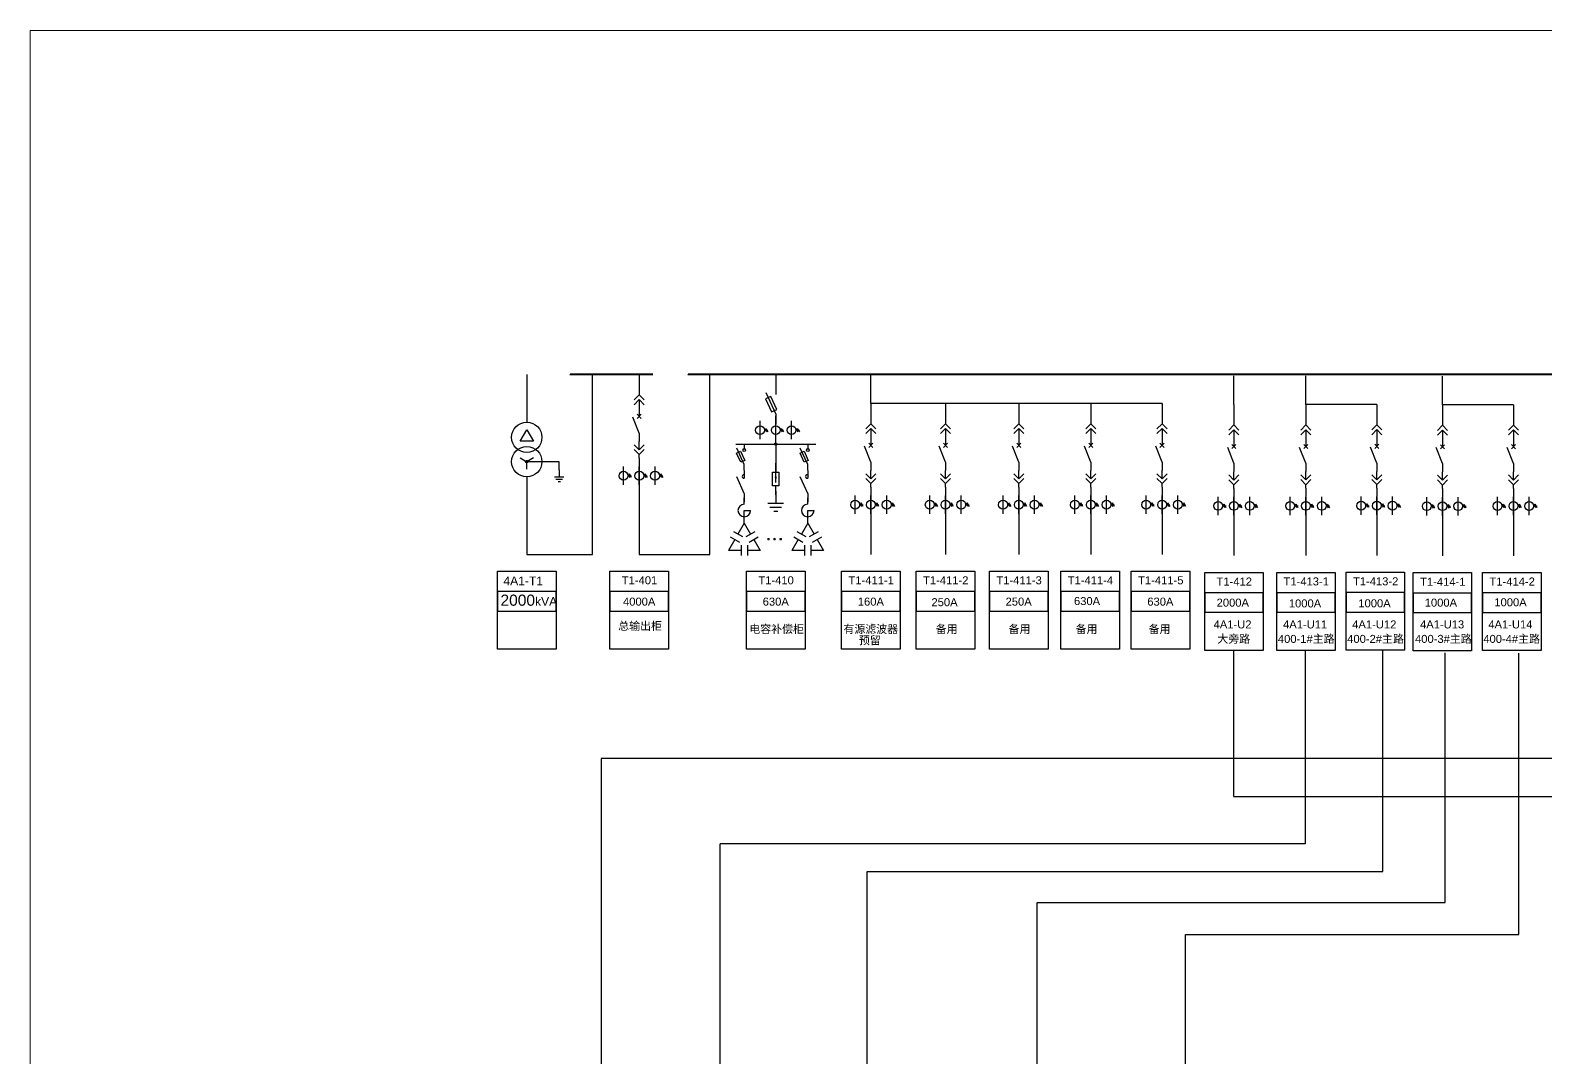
# Model space of a CAD drawing. Header units: millimetres. Extents: x -3460 to -460, y 6070 to 9130.
# Drawn here: x -2620 to -2485.1, y 6768.9 to 6860.4 of the extents above; entities that cross this region are included whole.
import ezdxf
from ezdxf.enums import TextEntityAlignment as Align

# ---------------------------------------------------------------- set-up
doc = ezdxf.new("R2010")
doc.units = ezdxf.units.MM
doc.header["$LTSCALE"] = 1000
doc.header["$MEASUREMENT"] = 0
doc.linetypes.add('CENTER', pattern=[2, 1.25, -0.25, 0.25, -0.25])
doc.linetypes.add('CONTINOUS', pattern=[0])
doc.styles.get("Standard").update_dxf_attribs({"font": 'arial.ttf'})

# ---------------------------------------------------------------- blocks, each defined once
blk = doc.blocks.new('DYDQAA05')
at = {"color": 0}
blk.add_lwpolyline([(0, 0), (0, -7)], dxfattribs=at)
blk = doc.blocks.new('DYDQAA03')
at = {"color": 0}
for points in [[(0, 0), (0, -1.5)], [(-2.12, -3.62), (0, -1.5)], [(-2.12, -5.62), (0, -3.5)], [(2.12, -3.62), (0, -1.5)], [(2.12, -5.62), (0, -3.5)], [(0, -3.5), (0, -7)]]:
    blk.add_lwpolyline(points, dxfattribs=at)
blk = doc.blocks.new('DYDQAA09')
at = {"color": 0}
blk.add_lwpolyline([(0, 0), (0, -3.5)], dxfattribs=at)
blk.add_lwpolyline([(0, 0), (0, -3.5)], dxfattribs=at)
blk.add_lwpolyline([(0, 0), (0, -3.5)], dxfattribs=at)
blk.add_lwpolyline([(0, 0), (0, -3.5)], dxfattribs=at)
blk.add_lwpolyline([(0, 0), (0, -3.5)], dxfattribs=at)
blk.add_lwpolyline([(0, 0), (0, -3.5)], dxfattribs=at)
blk.add_lwpolyline([(0, 0), (0, -3.5)], dxfattribs=at)
blk.add_lwpolyline([(0, 0), (0, -3.5)], dxfattribs=at)
blk.add_lwpolyline([(0, 0), (0, -3.5)], dxfattribs=at)
blk = doc.blocks.new('DYDQ0201')
at = {"color": 0}
for points in [[(0.86, -0.86), (-0.86, 0.86)], [(-0.86, -0.86), (0.86, 0.86)], [(0, -7), (-2.61, -0.37)]]:
    blk.add_lwpolyline(points, dxfattribs=at)
blk = doc.blocks.new('DYDQAA04')
at = {"color": 0}
for points in [[(0, -3.5), (0, 0)], [(-2.12, -1.38), (0, -3.5)], [(-2.12, -3.38), (0, -5.5)], [(2.12, -1.38), (0, -3.5)], [(2.12, -3.38), (0, -5.5)], [(0, -7), (0, -5.5)]]:
    blk.add_lwpolyline(points, dxfattribs=at)
blk = doc.blocks.new('A$C03DD39B5')
for p, q in [((417, 475), (283, 392)), ((417, 422), (283, 339)), ((350, 333), (350, 467))]:
    blk.add_line(p, q)
blk.add_lwpolyline([(700, 167), (0, 167)])
blk.add_circle((350, 167), 167)
blk = doc.blocks.new('$element$00000530')
for points in [[(-0.291, -0.342), (-0.139, -0.275), (0.017, -0.625), (-0.136, -0.693), (-0.291, -0.342)], [(0, -1), (0, -0.78), (-0.283, -0.152)], [(-0.05, -0.183), (0.05, -0.183)], [(0, 0), (0, -0.183)]]:
    blk.add_lwpolyline(points)
blk.add_circle((0, -0.233), 0.05)
at = {"flags": 9}
blk.add_attdef('S', (0, 0), '', height=0.00000667, dxfattribs=at)
blk = doc.blocks.new('M_M4')
blk.add_line((-0.25, -0.2), (0, -0.75))
for points in [[(0, 0), (0, -0.25)], [(0, -0.75), (0, -1)]]:
    blk.add_lwpolyline(points)
blk.add_arc((-0.008, -0.192), 0.0589, 81.8699, 278.1301)
at = {"width": 0.8, "flags": 9}
blk.add_attdef('S', (0.25, -0.5), '', height=0.2, dxfattribs=at)
blk = doc.blocks.new('M_M23')
for p, q in [((0, -0.5), (-0.25, -0.5)), ((0, -0.25), (0, -0.5))]:
    blk.add_line(p, q)
for points in [[(0, 0), (0, -0.25)], [(0, -0.75), (0, -1)]]:
    blk.add_lwpolyline(points)
blk.add_arc((0, -0.5), 0.25, 270, 180)
at = {"width": 0.8, "flags": 9}
blk.add_attdef('S', (0.25, -0.5), '', height=0.2, dxfattribs=at)
blk = doc.blocks.new('M_M44IVD')
for points in [[(0, 0), (-0.2, -0.346)], [(0, 0), (0.2, -0.346)], [(-0.444, -0.436), (-0.156, -0.603)], [(-0.344, -0.263), (-0.056, -0.43)], [(0.056, -0.43), (0.344, -0.263)], [(0.156, -0.603), (0.444, -0.436)], [(-0.3, -0.52), (-0.5, -0.866)], [(-0.1, -0.866), (-0.5, -0.866)], [(-0.1, -0.699), (-0.1, -1.033)], [(0.1, -0.699), (0.1, -1.033)], [(0.5, -0.866), (0.1, -0.866)], [(0.3, -0.52), (0.5, -0.866)]]:
    blk.add_lwpolyline(points)
at = {"width": 0.8, "flags": 9}
blk.add_attdef('S', (0.25, -0.5), '', height=0.2, dxfattribs=at)
blk = doc.blocks.new('M_M17')
for p, q in [((-0.1, -0.717), (-0.1, -0.283)), ((-0.1, -0.283), (0.1, -0.283)), ((0, -0.383), (0, -0.717)), ((0.1, -0.283), (0.1, -0.717)), ((0.1, -0.717), (-0.1, -0.717))]:
    blk.add_line(p, q)
for points in [[(0, 0), (0, -0.283)], [(0, -0.717), (0, -1)]]:
    blk.add_lwpolyline(points)
for points in [[(-0.033, -0.567), (0.033, -0.567), (0, -0.367), (0.033, -0.567)], [(0.033, -0.567), (0, -0.367), (-0.033, -0.567), (0.033, -0.567)], [(0, -0.367), (-0.033, -0.567), (0.033, -0.567), (0, -0.367)]]:
    blk.add_solid(points)
at = {"width": 0.8, "flags": 9}
blk.add_attdef('S', (0.25, -0.5), '', height=0.2, dxfattribs=at)
blk = doc.blocks.new('M_M24')
for p, q in [((-0.25, -0.375), (0.25, -0.375)), ((-0.1875, -0.5), (0.1875, -0.5)), ((-0.0625, -0.625), (0.0625, -0.625))]:
    blk.add_line(p, q)
blk.add_lwpolyline([(0, 0), (0, -0.375)])
at = {"width": 0.8, "flags": 9}
blk.add_attdef('S', (0.25, -0.5), '', height=0.2, dxfattribs=at)

msp = doc.modelspace()

# ---------------------------------------------------------------- linework, layer by layer
at = {"color": 0}
for p, q in [((-2575.79, 6829.7, -12152.94), (-2575.79, 6825.46, -16763.89)), ((-2569.93, 6813.68, -16763.89), (-2569.93, 6829.7, -14978.49)), ((-2576.37, 6823.77, -16763.89), (-2575.79, 6824.78, -16763.89)), ((-2576.37, 6823.77, -16763.89), (-2575.79, 6824.78, -16763.89)), ((-2575.79, 6824.78, -16763.89), (-2575.2, 6823.77, -16763.89)), ((-2575.2, 6823.77, -16763.89), (-2576.37, 6823.77, -16763.89)), ((-2576.37, 6822.28, -16763.89), (-2575.79, 6821.94, -16763.89)), ((-2575.8, 6822.04, -16763.89), (-2575.89, 6821.95, -16763.89)), ((-2575.76, 6822.04, -16763.89), (-2575.88, 6821.91, -16763.89)), ((-2575.74, 6822.03, -16763.89), (-2575.88, 6821.89, -16763.89)), ((-2575.83, 6822.03, -16763.89), (-2575.88, 6821.98, -16763.89)), ((-2575.71, 6822.01, -16763.89), (-2575.86, 6821.87, -16763.89)), ((-2575.7, 6822, -16763.89), (-2575.84, 6821.86, -16763.89)), ((-2575.69, 6821.96, -16763.89), (-2575.81, 6821.84, -16763.89)), ((-2575.2, 6822.28, -16763.89), (-2575.79, 6821.94, -16763.89)), ((-2575.69, 6821.94, -16763.89), (-2575.79, 6821.84, -16763.89)), ((-2575.79, 6821.27, -16763.89), (-2575.79, 6821.94, -16763.89)), ((-2572.9, 6821.94, -16763.89), (-2575.79, 6821.94, -16763.89)), ((-2575.79, 6820.59, -16763.89), (-2575.79, 6813.68, -16763.89)), ((-2573.31, 6820.59, -16763.89), (-2572.5, 6820.59, -16763.89)), ((-2573.21, 6820.39, -16763.89), (-2572.6, 6820.39, -16763.89)), ((-2573, 6820.18, -16763.89), (-2572.8, 6820.18, -16763.89)), ((-2575.79, 6813.68, -16763.89), (-2569.93, 6813.68, -16763.89))]:
    msp.add_line(p, q, dxfattribs=at)
for p, q in [((-2559.48, 6813.68, -14978.49), (-2559.48, 6829.7, -14978.49)), ((-2545.15, 6827.13, -16361.73), (-2545.15, 6829.7, -14978.44)), ((-2512.82, 6827.02, 2991.53), (-2512.82, 6829.59, 4374.81)), ((-2506.41, 6827.02, 2299.89), (-2506.41, 6829.6, 3683.17)), ((-2494.25, 6826.99, 2991.53), (-2494.25, 6829.57, 4374.81)), ((-2519.22, 6827.13, -16361.78), (-2545.15, 6827.13, -16361.78)), ((-2500.09, 6827.02, 2299.89), (-2506.41, 6827.02, 2299.89)), ((-2487.93, 6826.99, 2991.53), (-2494.25, 6826.99, 2991.53)), ((-2556.42, 6823.51, -14978.49), (-2556.42, 6823.11, -14978.49)), ((-2553.62, 6823.6, -14978.49), (-2553.62, 6823.93, -14978.49)), ((-2565.78, 6821.47, -14978.49), (-2565.78, 6819.83, -14978.49)), ((-2565.78, 6819.83, -14978.49), (-2565.78, 6813.68, -14978.49)), ((-2545.15, 6818.89, -14160.55), (-2545.15, 6817.25, -14160.55)), ((-2538.51, 6818.89, -14160.55), (-2538.51, 6817.25, -14160.55)), ((-2531.98, 6818.89, -14160.55), (-2531.98, 6817.25, -14160.55)), ((-2525.57, 6818.89, -14160.55), (-2525.57, 6817.25, -14160.55)), ((-2519.22, 6818.89, -14160.55), (-2519.22, 6817.25, -14160.55)), ((-2512.82, 6818.78, 5192.76), (-2512.82, 6817.14, 5192.76)), ((-2506.41, 6818.78, 4501.11), (-2506.41, 6817.14, 4501.11)), ((-2500.09, 6818.79, 5192.76), (-2500.09, 6817.15, 5192.76)), ((-2494.25, 6818.75, 5192.76), (-2494.25, 6817.11, 5192.76)), ((-2487.93, 6818.77, 5884.4), (-2487.93, 6817.13, 5884.4)), ((-2545.15, 6817.25, -14160.55), (-2545.15, 6813.68, -14160.55)), ((-2538.51, 6817.25, -14160.55), (-2538.51, 6813.68, -14160.55)), ((-2531.98, 6817.25, -14160.55), (-2531.98, 6813.68, -14160.55)), ((-2525.57, 6817.25, -14160.55), (-2525.57, 6813.68, -14160.55)), ((-2519.22, 6817.25, -14160.55), (-2519.22, 6813.68, -14160.55)), ((-2512.82, 6817.14, 5192.76), (-2512.82, 6813.57, 5192.76)), ((-2506.41, 6817.14, 4501.11), (-2506.41, 6813.57, 4501.11)), ((-2500.09, 6817.15, 5192.76), (-2500.09, 6813.59, 5192.76)), ((-2494.25, 6817.11, 5192.76), (-2494.25, 6813.55, 5192.76)), ((-2487.93, 6817.13, 5884.4), (-2487.93, 6813.56, 5884.4)), ((-2565.78, 6813.68, -14978.49), (-2559.48, 6813.68, -14978.49))]:
    msp.add_line(p, q)
at = {"linetype": 'Continuous'}
for p, q in [((-2554.49, 6828.09, -14978.49), (-2553.62, 6826.16, -14978.49)), ((-2553.62, 6825.71, -14978.49), (-2553.62, 6826.01, -14978.49)), ((-2553.62, 6825.25, -14978.49), (-2553.62, 6825.89, -14978.49)), ((-2557.17, 6823.51, -14978.49), (-2550.06, 6823.51, -14978.49)), ((-2553.62, 6823.51, -14978.49), (-2553.62, 6821.04, -14978.49))]:
    msp.add_line(p, q, dxfattribs=at)
at = {"color": 0, "linetype": 'CENTER', "ltscale": 0.5}
msp.add_line((-2572.9, 6821.2, -16763.89), (-2572.9, 6821.94, -16763.89), dxfattribs=at)
at = {"color": 5, "lineweight": 30}
for p, q in [((-2512.86, 6805.1, 8333.94), (-2512.86, 6792.14, 8333.94)), ((-2385.95, 6795.51, 8333.94), (-2569.18, 6795.5, 8333.94)), ((-2569.18, 6795.49, 8333.94), (-2569.18, 6731.87, 8333.94)), ((-2512.85, 6792.13, 8333.94), (-2357.33, 6792.13, 8333.94))]:
    msp.add_line(p, q, dxfattribs=at)
at = {"color": 6}
for p, q in [((-2506.49, 6805.13, 8333.94), (-2506.49, 6787.89, 8333.94)), ((-2499.55, 6785.44, 8333.94), (-2499.55, 6805.08, 8333.94)), ((-2494.01, 6782.67, 8333.94), (-2494.01, 6804.9, 8333.94)), ((-2487.44, 6779.84, 8333.94), (-2487.44, 6804.88, 8333.94)), ((-2506.49, 6787.89, 8333.94), (-2558.58, 6787.89, 8333.94)), ((-2558.58, 6731.83, 8333.94), (-2558.58, 6787.89, 8333.94)), ((-2545.48, 6732.57, 8333.94), (-2545.48, 6785.44, 8333.94)), ((-2545.48, 6785.44, 8333.94), (-2499.55, 6785.44, 8333.94)), ((-2530.33, 6732.32, 8333.94), (-2530.33, 6782.67, 8333.94)), ((-2530.33, 6782.67, 8333.94), (-2494.01, 6782.67, 8333.94)), ((-2517.13, 6733.07, 8333.94), (-2517.13, 6779.84, 8333.94)), ((-2517.13, 6779.84, 8333.94), (-2487.44, 6779.84, 8333.94))]:
    msp.add_line(p, q, dxfattribs=at)
at = {"color": 1, "lineweight": 13, "ltscale": 0.001071}
msp.add_lwpolyline([(-2620, 6860.36), (-2263.6, 6860.36), (-2263.6, 6490), (-2620, 6490)], close=True, dxfattribs=at)
at = {"color": 1, "lineweight": 40, "ltscale": 100, "elevation": -14978.49}
for points in [[(-2564.57, 6829.7), (-2571.94, 6829.7), (-2571.94, 6829.7)], [(-2452.2, 6829.7), (-2561.41, 6829.7), (-2561.41, 6829.7)]]:
    msp.add_lwpolyline(points, dxfattribs=at)
at = {"linetype": 'Continuous', "elevation": -14978.49}
for points in [[(-2553.62, 6829.7), (-2553.62, 6827.92)], [(-2553.62, 6828.79), (-2553.62, 6827.92)], [(-2553.62, 6826.16), (-2553.62, 6825.29)]]:
    msp.add_lwpolyline(points, dxfattribs=at)
msp.add_lwpolyline([(-2554, 6826.37), (-2553.52, 6826.59), (-2554.05, 6827.75), (-2554.53, 6827.53)], close=True, dxfattribs=at)
at = {"color": 0, "elevation": -16763.89}
msp.add_lwpolyline([(-2572.9, 6821.2), (-2572.9, 6820.59)], dxfattribs=at)
at = {"lineweight": -2, "ltscale": 100, "const_width": 0.117, "elevation": -15264.77}
for points in [[(-2554.32, 6815.04, 1), (-2554.21, 6815.04, 1)], [(-2553.79, 6815.04, 1), (-2553.67, 6815.04, 1)], [(-2553.24, 6815.04, 1), (-2553.12, 6815.04, 1)]]:
    msp.add_lwpolyline(points, format="xyb", close=True, dxfattribs=at)
for points, elevation in [([(-2578.39, 6812.19), (-2573.18, 6812.19), (-2573.18, 6805.24), (-2578.39, 6805.24)], -12212.29), ([(-2568.38, 6812.19), (-2563.17, 6812.19), (-2563.17, 6805.24), (-2568.38, 6805.24)], -15796.44), ([(-2556.22, 6812.19), (-2551.01, 6812.19), (-2551.01, 6805.24), (-2556.22, 6805.24)], -14822.12), ([(-2547.75, 6812.19), (-2542.54, 6812.19), (-2542.54, 6805.24), (-2547.75, 6805.24)], -14978.49), ([(-2541.11, 6812.19), (-2535.9, 6812.19), (-2535.9, 6805.24), (-2541.11, 6805.24)], -14978.49), ([(-2534.58, 6812.19), (-2529.37, 6812.19), (-2529.37, 6805.24), (-2534.58, 6805.24)], -14978.49), ([(-2528.23, 6812.19), (-2523.02, 6812.19), (-2523.02, 6805.24), (-2528.23, 6805.24)], -14978.49), ([(-2521.96, 6812.19), (-2516.76, 6812.19), (-2516.76, 6805.24), (-2521.96, 6805.24)], -14978.49), ([(-2515.42, 6812.08), (-2510.21, 6812.08), (-2510.21, 6805.13), (-2515.42, 6805.13)], 4374.81), ([(-2509.01, 6812.08), (-2503.8, 6812.08), (-2503.8, 6805.13), (-2509.01, 6805.13)], 3683.17), ([(-2502.83, 6812.1), (-2497.62, 6812.1), (-2497.62, 6805.15), (-2502.83, 6805.15)], 4374.81), ([(-2496.85, 6812.06), (-2491.65, 6812.06), (-2491.65, 6805.1), (-2496.85, 6805.1)], 4374.81), ([(-2490.67, 6812.07), (-2485.46, 6812.07), (-2485.46, 6805.12), (-2490.67, 6805.12)], 5066.46), ([(-2578.39, 6808.64), (-2573.18, 6808.64), (-2573.18, 6810.38), (-2578.39, 6810.38)], -12212.29), ([(-2568.38, 6808.64), (-2563.17, 6808.64), (-2563.17, 6810.38), (-2568.38, 6810.38)], -15796.44), ([(-2556.22, 6808.64), (-2551.01, 6808.64), (-2551.01, 6810.38), (-2556.22, 6810.38)], -14822.12), ([(-2547.75, 6808.64), (-2542.54, 6808.64), (-2542.54, 6810.38), (-2547.75, 6810.38)], -14978.49), ([(-2541.11, 6808.64), (-2535.9, 6808.64), (-2535.9, 6810.38), (-2541.11, 6810.38)], -14978.49), ([(-2534.58, 6808.64), (-2529.37, 6808.64), (-2529.37, 6810.38), (-2534.58, 6810.38)], -14978.49), ([(-2528.23, 6808.64), (-2523.02, 6808.64), (-2523.02, 6810.38), (-2528.23, 6810.38)], -14978.49), ([(-2521.96, 6808.64), (-2516.76, 6808.64), (-2516.76, 6810.38), (-2521.96, 6810.38)], -14978.49), ([(-2515.42, 6808.53), (-2510.21, 6808.53), (-2510.21, 6810.27), (-2515.42, 6810.27)], 4374.81), ([(-2509.01, 6808.53), (-2503.8, 6808.53), (-2503.8, 6810.27), (-2509.01, 6810.27)], 3683.17), ([(-2502.83, 6808.55), (-2497.62, 6808.55), (-2497.62, 6810.28), (-2502.83, 6810.28)], 4374.81), ([(-2496.85, 6808.51), (-2491.65, 6808.51), (-2491.65, 6810.24), (-2496.85, 6810.24)], 4374.81), ([(-2490.67, 6808.52), (-2485.46, 6808.52), (-2485.46, 6810.26), (-2490.67, 6810.26)], 5066.46)]:
    msp.add_lwpolyline(points, close=True, dxfattribs=dict(elevation=elevation))
at = {"color": 0, "linetype": 'CONTINOUS'}
for centre in [(-2575.79, 6824.11, -16763.89), (-2575.79, 6821.94, -16763.89)]:
    msp.add_circle(centre, 1.35, dxfattribs=at)
msp.add_circle((-2553.62, 6823.51, -14978.49), 0.0936)
at = {"color": 0}
msp.add_circle((-2575.79, 6821.94, -16763.89), 0.101, dxfattribs=at)

# ---------------------------------------------------------------- block references
for name, p, xscale, yscale, zscale in [('DYDQAA05', (-2565.78, 6829.7, -17179.72), 0.2128962921302706, 0.2128962921302706, 0.2128962921302706), ('DYDQAA03', (-2565.78, 6828.21, -17179.72), 0.2128962921302706, 0.2128962921302706, 0.2128962921302706), ('DYDQAA05', (-2545.15, 6827.13, -16361.78), 0.2128962921302706, 0.2128962921302706, 0.2128962921302706), ('DYDQAA05', (-2538.51, 6827.13, -16361.78), 0.2128962921302706, 0.2128962921302706, 0.2128962921302706), ('DYDQAA05', (-2531.98, 6827.13, -16361.78), 0.2128962921302706, 0.2128962921302706, 0.2128962921302706), ('DYDQAA05', (-2525.57, 6827.13, -16361.78), 0.2128962921302706, 0.2128962921302706, 0.2128962921302706), ('DYDQAA05', (-2519.22, 6827.13, -16361.78), 0.2128962921302706, 0.2128962921302706, 0.2128962921302706), ('DYDQAA05', (-2512.82, 6827.02, 2991.53), 0.2128962921302706, 0.2128962921302706, 0.2128962921302706), ('DYDQAA05', (-2506.41, 6827.02, 2299.89), 0.2128962921302706, 0.2128962921302706, 0.2128962921302706), ('DYDQAA05', (-2500.09, 6827.02, 2991.53), 0.2128962921302706, 0.2128962921302706, 0.2128962921302706), ('DYDQAA05', (-2494.25, 6826.99, 2991.53), 0.2128962921302706, 0.2128962921302706, 0.2128962921302706), ('DYDQAA05', (-2487.93, 6826.99, 3683.17), 0.2128962921302706, 0.2128962921302706, 0.2128962921302706), ('DYDQ0201', (-2565.78, 6825.98, -17179.72), 0.2128962921302706, 0.2128962921302706, 0.2128962921302706), ('DYDQAA09', (-2565.78, 6826.72, -17179.72), 0.2128962921302706, 0.2128962921302706, 0.2128962921302706), ('DYDQAA03', (-2545.15, 6825.64, -16361.78), 0.2128962921302706, 0.2128962921302706, 0.2128962921302706), ('DYDQAA03', (-2538.51, 6825.64, -16361.78), 0.2128962921302706, 0.2128962921302706, 0.2128962921302706), ('DYDQAA03', (-2531.98, 6825.64, -16361.78), 0.2128962921302706, 0.2128962921302706, 0.2128962921302706), ('DYDQAA03', (-2525.57, 6825.64, -16361.78), 0.2128962921302706, 0.2128962921302706, 0.2128962921302706), ('DYDQAA03', (-2519.22, 6825.64, -16361.78), 0.2128962921302706, 0.2128962921302706, 0.2128962921302706), ('DYDQAA03', (-2512.82, 6825.53, 2991.53), 0.2128962921302706, 0.2128962921302706, 0.2128962921302706), ('DYDQAA03', (-2506.41, 6825.53, 2299.89), 0.2128962921302706, 0.2128962921302706, 0.2128962921302706), ('DYDQAA03', (-2500.09, 6825.54, 2991.53), 0.2128962921302706, 0.2128962921302706, 0.2128962921302706), ('DYDQAA03', (-2494.25, 6825.5, 2991.53), 0.2128962921302706, 0.2128962921302706, 0.2128962921302706), ('DYDQAA03', (-2487.93, 6825.52, 3683.17), 0.2128962921302706, 0.2128962921302706, 0.2128962921302706), ('DYDQAA09', (-2565.78, 6824.49, -17179.72), 0.2128962921302706, 0.2128962921302706, 0.2128962921302706), ('DYDQAA09', (-2545.15, 6824.14, -16361.78), 0.2128962921302706, 0.2128962921302706, 0.2128962921302706), ('DYDQAA09', (-2538.51, 6824.14, -16361.78), 0.2128962921302706, 0.2128962921302706, 0.2128962921302706), ('DYDQAA09', (-2531.98, 6824.14, -16361.78), 0.2128962921302706, 0.2128962921302706, 0.2128962921302706), ('DYDQAA09', (-2525.57, 6824.14, -16361.78), 0.2128962921302706, 0.2128962921302706, 0.2128962921302706), ('DYDQAA09', (-2519.22, 6824.14, -16361.78), 0.2128962921302706, 0.2128962921302706, 0.2128962921302706), ('DYDQAA04', (-2565.78, 6823.74, -17179.72), 0.2128962921302706, 0.2128962921302706, 0.2128962921302706), ('DYDQ0201', (-2545.15, 6823.4, -16361.78), 0.2128962921302706, 0.2128962921302706, 0.2128962921302706), ('DYDQ0201', (-2538.51, 6823.4, -16361.78), 0.2128962921302706, 0.2128962921302706, 0.2128962921302706), ('DYDQ0201', (-2531.98, 6823.4, -16361.78), 0.2128962921302706, 0.2128962921302706, 0.2128962921302706), ('DYDQ0201', (-2525.57, 6823.4, -16361.78), 0.2128962921302706, 0.2128962921302706, 0.2128962921302706), ('DYDQ0201', (-2519.22, 6823.4, -16361.78), 0.2128962921302706, 0.2128962921302706, 0.2128962921302706), ('DYDQ0201', (-2512.82, 6823.29, 2991.53), 0.2128962921302706, 0.2128962921302706, 0.2128962921302706), ('DYDQAA09', (-2512.82, 6824.04, 2991.53), 0.2128962921302706, 0.2128962921302706, 0.2128962921302706), ('DYDQ0201', (-2506.41, 6823.29, 2299.89), 0.2128962921302706, 0.2128962921302706, 0.2128962921302706), ('DYDQAA09', (-2506.41, 6824.04, 2299.89), 0.2128962921302706, 0.2128962921302706, 0.2128962921302706), ('DYDQ0201', (-2500.09, 6823.31, 2991.53), 0.2128962921302706, 0.2128962921302706, 0.2128962921302706), ('DYDQAA09', (-2500.09, 6824.05, 2991.53), 0.2128962921302706, 0.2128962921302706, 0.2128962921302706), ('DYDQ0201', (-2494.25, 6823.27, 2991.53), 0.2128962921302706, 0.2128962921302706, 0.2128962921302706), ('DYDQAA09', (-2494.25, 6824.01, 2991.53), 0.2128962921302706, 0.2128962921302706, 0.2128962921302706), ('DYDQ0201', (-2487.93, 6823.28, 3683.17), 0.2128962921302706, 0.2128962921302706, 0.2128962921302706), ('DYDQAA09', (-2487.93, 6824.03, 3683.17), 0.2128962921302706, 0.2128962921302706, 0.2128962921302706), ('DYDQAA09', (-2565.78, 6822.25, -17179.72), 0.2128962921302706, 0.2128962921302706, 0.2128962921302706), ('DYDQAA09', (-2545.15, 6821.91, -16361.78), 0.2128962921302706, 0.2128962921302706, 0.2128962921302706), ('DYDQAA09', (-2538.51, 6821.91, -16361.78), 0.2128962921302706, 0.2128962921302706, 0.2128962921302706), ('DYDQAA09', (-2531.98, 6821.91, -16361.78), 0.2128962921302706, 0.2128962921302706, 0.2128962921302706), ('DYDQAA09', (-2525.57, 6821.91, -16361.78), 0.2128962921302706, 0.2128962921302706, 0.2128962921302706), ('DYDQAA09', (-2519.22, 6821.91, -16361.78), 0.2128962921302706, 0.2128962921302706, 0.2128962921302706), ('DYDQAA09', (-2512.82, 6821.8, 2991.53), 0.2128962921302706, 0.2128962921302706, 0.2128962921302706), ('DYDQAA09', (-2506.41, 6821.8, 2299.89), 0.2128962921302706, 0.2128962921302706, 0.2128962921302706), ('DYDQAA09', (-2500.09, 6821.82, 2991.53), 0.2128962921302706, 0.2128962921302706, 0.2128962921302706), ('DYDQAA09', (-2494.25, 6821.78, 2991.53), 0.2128962921302706, 0.2128962921302706, 0.2128962921302706), ('DYDQAA09', (-2487.93, 6821.79, 3683.17), 0.2128962921302706, 0.2128962921302706, 0.2128962921302706), ('M_M4', (-2556.42, 6821.17, -14978.49), 2.806660772809213, 2.806660772809213, 2.806660772809213), ('M_M4', (-2550.77, 6821.17, -14978.49), 2.806660772809213, 2.806660772809213, 2.806660772809213), ('DYDQAA04', (-2545.15, 6821.16, -16361.78), 0.2128962921302706, 0.2128962921302706, 0.2128962921302706), ('DYDQAA04', (-2538.51, 6821.16, -16361.78), 0.2128962921302706, 0.2128962921302706, 0.2128962921302706), ('DYDQAA04', (-2531.98, 6821.16, -16361.78), 0.2128962921302706, 0.2128962921302706, 0.2128962921302706), ('DYDQAA04', (-2525.57, 6821.16, -16361.78), 0.2128962921302706, 0.2128962921302706, 0.2128962921302706), ('DYDQAA04', (-2519.22, 6821.16, -16361.78), 0.2128962921302706, 0.2128962921302706, 0.2128962921302706), ('DYDQAA04', (-2512.82, 6821.05, 2991.53), 0.2128962921302706, 0.2128962921302706, 0.2128962921302706), ('DYDQAA04', (-2506.41, 6821.06, 2299.89), 0.2128962921302706, 0.2128962921302706, 0.2128962921302706), ('DYDQAA04', (-2500.09, 6821.07, 2991.53), 0.2128962921302706, 0.2128962921302706, 0.2128962921302706), ('DYDQAA04', (-2494.25, 6821.03, 2991.53), 0.2128962921302706, 0.2128962921302706, 0.2128962921302706), ('DYDQAA04', (-2487.93, 6821.05, 3683.17), 0.2128962921302706, 0.2128962921302706, 0.2128962921302706), ('M_M23', (-2556.42, 6816.47, -14978.49), -2.24532861824737, -2.24532861824737, 2.245328618247297), ('M_M24', (-2553.62, 6819.3, -14978.49), 2.806660772809213, 2.806660772809213, 2.806660772809213), ('M_M23', (-2550.77, 6816.47, -14978.49), -2.24532861824737, -2.24532861824737, 2.245328618247297), ('DYDQAA09', (-2545.15, 6819.67, -16361.78), 0.2128962921302706, 0.2128962921302706, 0.2128962921302706), ('DYDQAA09', (-2538.51, 6819.67, -16361.78), 0.2128962921302706, 0.2128962921302706, 0.2128962921302706), ('DYDQAA09', (-2531.98, 6819.67, -16361.78), 0.2128962921302706, 0.2128962921302706, 0.2128962921302706), ('DYDQAA09', (-2525.57, 6819.67, -16361.78), 0.2128962921302706, 0.2128962921302706, 0.2128962921302706), ('DYDQAA09', (-2519.22, 6819.67, -16361.78), 0.2128962921302706, 0.2128962921302706, 0.2128962921302706), ('DYDQAA09', (-2512.82, 6819.56, 2991.53), 0.2128962921302706, 0.2128962921302706, 0.2128962921302706), ('DYDQAA09', (-2506.41, 6819.57, 2299.89), 0.2128962921302706, 0.2128962921302706, 0.2128962921302706), ('DYDQAA09', (-2500.09, 6819.58, 2991.53), 0.2128962921302706, 0.2128962921302706, 0.2128962921302706), ('DYDQAA09', (-2494.25, 6819.54, 2991.53), 0.2128962921302706, 0.2128962921302706, 0.2128962921302706), ('DYDQAA09', (-2487.93, 6819.56, 3683.17), 0.2128962921302706, 0.2128962921302706, 0.2128962921302706), ('M_M44IVD', (-2556.42, 6816.47, -14978.49), 2.806660772809213, 2.806660772809213, 2.806660772809213), ('M_M44IVD', (-2550.77, 6816.47, -14978.49), 2.806660772809213, 2.806660772809213, 2.806660772809213)]:
    msp.add_blockref(name, p, dxfattribs=dict(xscale=xscale, yscale=yscale, zscale=zscale))
at = {"linetype": 'Continuous', "xscale": 0.00233888397733859, "yscale": 0.00233888397733859, "zscale": 0.00233888397733859, "rotation": 270}
for p in [(-2555.41, 6825.57, -14978.49), (-2554.01, 6825.57, -14978.49), (-2552.6, 6825.57, -14978.49), (-2567.57, 6821.51, -14978.49), (-2566.16, 6821.51, -14978.49), (-2564.76, 6821.51, -14978.49), (-2546.94, 6818.93, -14160.55), (-2545.54, 6818.93, -14160.55), (-2544.13, 6818.93, -14160.55), (-2540.3, 6818.93, -14160.55), (-2538.9, 6818.93, -14160.55), (-2537.49, 6818.93, -14160.55), (-2533.77, 6818.93, -14160.55), (-2532.37, 6818.93, -14160.55), (-2530.96, 6818.93, -14160.55), (-2527.37, 6818.93, -14160.55), (-2525.96, 6818.93, -14160.55), (-2524.56, 6818.93, -14160.55), (-2521.02, 6818.93, -14160.55), (-2519.61, 6818.93, -14160.55), (-2518.21, 6818.93, -14160.55), (-2514.61, 6818.82, 5192.76), (-2513.21, 6818.82, 5192.76), (-2511.8, 6818.82, 5192.76), (-2508.2, 6818.82, 4501.11), (-2506.8, 6818.82, 4501.11), (-2505.39, 6818.82, 4501.11), (-2501.88, 6818.84, 5192.76), (-2500.48, 6818.84, 5192.76), (-2499.08, 6818.84, 5192.76), (-2496.04, 6818.79, 5192.76), (-2494.64, 6818.79, 5192.76), (-2493.24, 6818.79, 5192.76), (-2489.73, 6818.81, 5884.4), (-2488.32, 6818.81, 5884.4), (-2486.92, 6818.81, 5884.4)]:
    msp.add_blockref('A$C03DD39B5', p, dxfattribs=at)
at = {"linetype": 'Continuous', "xscale": 2.33888397733859, "yscale": 2.33888397733859, "zscale": 2.33888397733859}
for p in [(-2556.42, 6823.51, -14978.49), (-2550.77, 6823.51, -14978.49)]:
    msp.add_blockref('$element$00000530', p, dxfattribs=at)
at = {"xscale": 2.806660772809213, "yscale": 2.806660772809213, "zscale": 2.806660772809213, "rotation": 180}
msp.add_blockref('M_M17', (-2553.62, 6819, -14978.49), dxfattribs=at)

# ---------------------------------------------------------------- texts
at = {"lineweight": 0}
for s, p in [('T1-401', (-2565.75, 6811.02, -17179.72)), ('T1-410', (-2553.59, 6811.02, -16205.41)), ('T1-411-1', (-2545.12, 6811.02, -16361.78)), ('T1-411-2', (-2538.48, 6811.02, -16361.78)), ('T1-411-3', (-2531.95, 6811.02, -16361.78)), ('T1-411-4', (-2525.6, 6811.02, -16361.78)), ('T1-411-5', (-2519.33, 6811.02, -16361.78)), ('T1-412', (-2512.79, 6810.91, 2991.53)), ('T1-413-1', (-2506.38, 6810.92, 2299.89)), ('T1-413-2', (-2500.2, 6810.93, 2991.53)), ('T1-414-1', (-2494.22, 6810.89, 2991.53)), ('T1-414-2', (-2488.04, 6810.91, 3683.17)), ('4000A', (-2565.78, 6809.12, -17179.72)), ('630A', (-2553.62, 6809.12, -16205.41)), ('160A', (-2545.15, 6809.12, -16361.78)), ('250A', (-2538.59, 6809.07, -16361.78)), ('250A', (-2531.99, 6809.12, -16361.78)), ('630A', (-2525.9, 6809.17, -16361.78)), ('630A', (-2519.37, 6809.12, -16361.78)), ('2000A', (-2512.92, 6809.03, -16361.78)), ('1000A', (-2506.49, 6808.96, -16361.78)), ('1000A', (-2500.3, 6808.97, -16361.78)), ('1000A', (-2494.39, 6809.03, -16361.78)), ('1000A', (-2488.19, 6809.06, -16361.78)), ('总输出柜', (-2565.7, 6806.95, -17179.72)), ('电容补偿柜', (-2553.54, 6806.67, -16205.41)), ('有源滤波器', (-2545.16, 6806.67, -15982.97)), ('备用', (-2538.4, 6806.67, -16361.78)), ('备用', (-2531.91, 6806.67, -16361.78)), ('备用', (-2525.94, 6806.67, -16361.78)), ('备用', (-2519.44, 6806.67, -16361.78)), ('4A1-U2', (-2512.94, 6807.09, 8333.94)), ('大旁路', (-2512.83, 6805.8, 8333.94)), ('400-1#主路', (-2506.38, 6805.8, 8333.94)), ('4A1-U11', (-2506.48, 6807.09, 8333.94)), ('400-2#主路', (-2500.21, 6805.8, 8333.94)), ('4A1-U12', (-2500.32, 6807.09, 8333.94)), ('400-3#主路', (-2494.17, 6805.8, 8333.94)), ('4A1-U13', (-2494.28, 6807.09, 8333.94)), ('400-4#主路', (-2488.09, 6805.8, 8333.94)), ('4A1-U14', (-2488.2, 6807.09, 8333.94)), ('预留', (-2545.24, 6805.67, -15856.67))]:
    msp.add_text(s, height=0.713, dxfattribs=at).set_placement(p, align=Align.CENTER)
at = {"width": 1.1343, "attachment_point": 1}
for s, insert, char_height in [('4A1-T1\\P', (-2577.87, 6811.71, -8212.31), 0.77), ('{\\H0.9x;2000\\H0.77778x;kVA\\P', (-2578.13, 6810.1, -13500.67), 1.1)]:
    msp.add_mtext(s, dxfattribs=dict(at, insert=insert, char_height=char_height))

doc.saveas('drawing.dxf')
